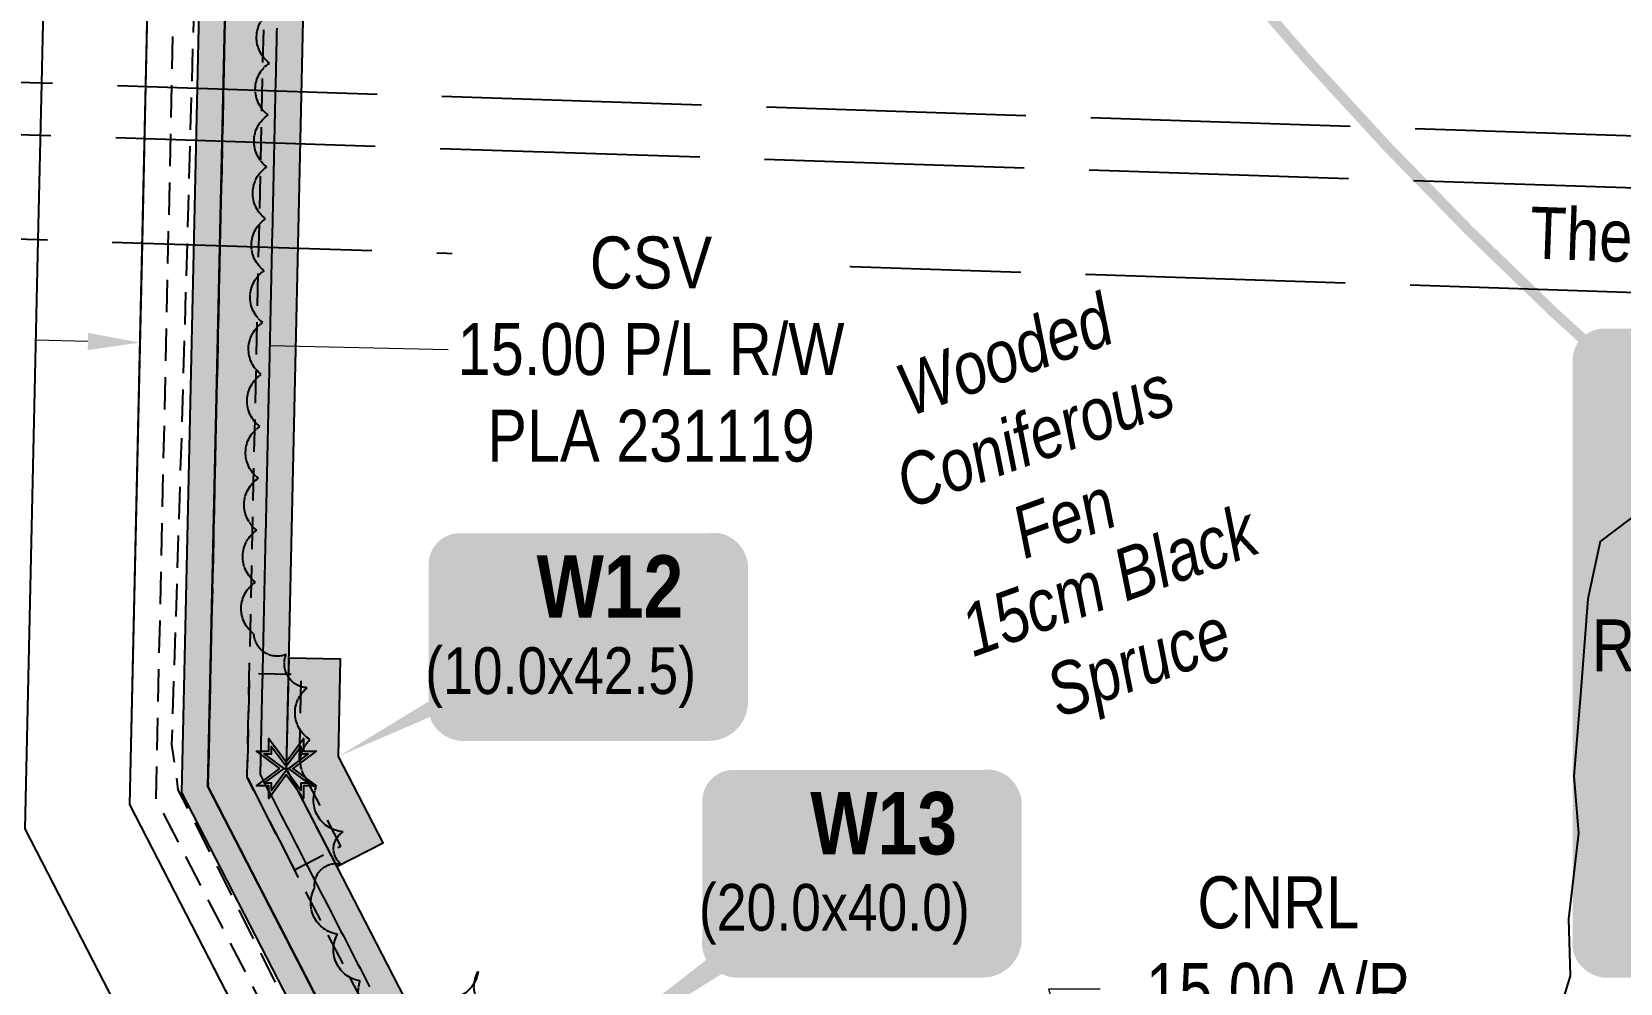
# Model space of a CAD drawing. Extents: x 347027 to 353466, y 6157949 to 6165050.
# Drawn here: x 348983.9 to 349289.8, y 6161533.5 to 6161716.8 of the extents above; entities that cross this region are included whole.
import ezdxf

# ---------------------------------------------------------------- set-up
doc = ezdxf.new("R2010")
doc.units = 0
doc.header["$LTSCALE"] = 5
doc.header["$PDSIZE"] = 20
for name, pattern in [('0', [1, 1, 0]), ('DASHDOT2', [5, 2.5, -1.25, 0, -1.25]), ('foc-UNSURVEYED', [12.5, 10, -2.5]), ('HIDDEN2', [1.875, 1.25, -0.625]), ('UG_PIPE', [1.875, 1.25, -0.625])]:
    doc.linetypes.add(name, pattern=pattern)
doc.layers.get('Defpoints').update_dxf_attribs({"color": 9})
for name, color, linetype in [('AS-PIPE-UG', 44, 'UG_PIPE'), ('AS-SURFACE IMPACT', 7, 'Continuous'), ('AS-WILDLIFE', 131, 'DASHDOT2'), ('C-RW', 13, 'Continuous'), ('F-RW', 190, 'Continuous'), ('L-MON', 1, 'Continuous'), ('L-ROAD-T', 7, 'Continuous'), ('L-USEC', 7, 'foc-UNSURVEYED'), ('P-PROPOSED', 10, 'Continuous'), ('P-PROPOSED-H', 21, 'Continuous'), ('P-TEMP-BLOCKS', 250, 'Continuous'), ('P-TEMP-H', 41, 'Continuous'), ('P-TEMP_WORKSPACE', 46, 'Continuous'), ('P-WORKAREA', 113, 'Continuous'), ('P-WORKAREA-H', 111, 'Continuous'), ('T-BUSH', 110, '0'), ('T-BUSH-T', 110, 'Continuous'), ('T-EXISTING TFA', 220, 'HIDDEN2'), ('WETLAND', 143, 'Continuous'), ('WETLAND-T', 146, 'Continuous')]:
    doc.layers.add(name, color=color, linetype=linetype)
doc.layers.add('C-RW-T', color=13, linetype='Continuous', lineweight=9)
doc.layers.add('F-RW-T', color=190, linetype='Continuous', lineweight=9)
doc.styles.add('100L', font='ARIALN.TTF', dxfattribs={"height": 11})
doc.styles.add('80', font='ARIALN.TTF', dxfattribs={"height": 10})
doc.styles.add('80CG', font='ARIALN.TTF', dxfattribs={"height": 10})
doc.styles.add('80L', font='ARIALN.TTF', dxfattribs={"height": 10})
doc.styles.add('BOLD', font='ARIALNB.TTF')
doc.dimstyles.new('Compass 5 000', dxfattribs={"dimscale": 5, "dimtxt": 9, "dimasz": 2, "dimexe": 0.2, "dimexo": 0.0625, "dimgap": 0.5, "dimtad": 0, "dimtih": 1, "dimtoh": 1, "dimzin": 0, "dimdsep": 46, "dimtxsty": '80CG', "dimcen": 0.1, "dimse1": 1, "dimse2": 1, "dimclrd": 256, "dimclrt": 256, "dimaunit": 1, "dimadec": 4, "dimazin": 0, "dimtfac": 0.06, "dimtofl": 0, "dimtmove": 0, "dimatfit": 1, "dimfxl": 0.2, "dimtolj": 1, "dimtzin": 0, "dimlwd": -1, "dimarcsym": 0})

# ---------------------------------------------------------------- blocks, each defined once
blk = doc.blocks.new('*U48')
h = blk.add_hatch(color=255)
edge = h.paths.add_edge_path()
edge.add_line((-159, -62.5), (159, -62.5))
edge.add_arc((159, -56.5), 6, 270, 360)
edge.add_line((165, -56.5), (165, 55))
edge.add_arc((159, 55), 6, 0, 90)
edge.add_line((159, 61), (-159, 61))
edge.add_arc((-159, 55), 6, 90, 180)
edge.add_line((-165, 55), (-165, -56.5))
edge.add_arc((-159, -56.5), 6, 180, 270)
at = {"color": 44, "flags": 128}
blk.add_lwpolyline([(-159, -62.5, 3, 3, 0), (159, -62.5, 3, 3, 0.414213562373095), (165, -56.5, 3, 3, 0), (165, 55, 3, 0, 0.414213562373095), (159, 61, 0, 0, 0), (-159, 61, 0, 0, 0.414213562373095), (-165, 55, 0, 0, 0), (-165, -56.5, 0, 3, 0.414213562373095)], format="xyseb", close=True, dxfattribs=at)
at = {"color": 44, "style": '80'}
blk.add_attdef('ENTER_TEXT_001', (-35.98567530695772, -4.996589358799454), '', height=10, dxfattribs=at)
blk = doc.blocks.new('*D125')
at = {"layer": 'C-RW-T', "transparency": 16777216}
for p, q in [((348994.7676153802, 6161657.138830805), (348984.7700725129, 6161657.360498614)), ((349029.7553413189, 6161656.363074939), (349064.0948375261, 6161655.601691771))]:
    blk.add_line(p, q, dxfattribs=at)
for points in [[(348994.8045600149, 6161658.80508795), (348994.7306707455, 6161655.47257366), (349004.7651582474, 6161656.917162997)], [(349029.7922859536, 6161658.029332084), (349029.7183966842, 6161654.696817794), (349019.7577984516, 6161656.584742747)]]:
    blk.add_solid(points, dxfattribs=at)
at = {"layer": 'Defpoints', "color": 0, "transparency": 16777216}
for p in [(349004.7187047798, 6161654.822043559), (349019.711344984, 6161654.489623308), (349019.7577984516, 6161656.584742747)]:
    blk.add_point(p, dxfattribs=at)
at = {"layer": 'C-RW-T', "transparency": 16777216, "insert": (349103.1807856844, 6161655.601691771), "char_height": 10, "attachment_point": 5, "style": '80CG', "bg_fill": 3, "box_fill_scale": 1.1, "bg_fill_color": 256, "bg_fill_true_color": 13158600, "bg_fill_transparency": 0}
blk.add_mtext('\\A1;CSV\\P15.00 P/L R/W\\PPLA 231119', dxfattribs=at)
blk = doc.blocks.new('*D88')
at = {"layer": 'Defpoints', "color": 0, "transparency": 16777216}
for p in [(349201.270177945, 6161467.159230004), (349129.0353190536, 6161443.25153946), (349133.7471141147, 6161429.015289801)]:
    blk.add_point(p, dxfattribs=at)
at = {"layer": 'F-RW-T', "transparency": 16777216}
for p, q in [((349189.6807481656, 6161532.389680049), (349179.6807481651, 6161532.389680048)), ((349179.6807481651, 6161532.389680048), (349194.9859942195, 6161486.146305474)), ((349198.1280860822, 6161476.652767739), (349194.9859942195, 6161486.146305474)), ((349209.1240648688, 6161443.42944261), (349212.2661567316, 6161433.935904875))]:
    blk.add_line(p, q, dxfattribs=at)
for points in [[(349199.7103423714, 6161477.176449716), (349196.5458297934, 6161476.129085762), (349201.270177945, 6161467.159230004)], [(349210.706321158, 6161443.953124586), (349207.54180858, 6161442.905760633), (349205.9819730062, 6161452.922980345)]]:
    blk.add_solid(points, dxfattribs=at)
at = {"layer": 'F-RW-T', "transparency": 16777216, "insert": (349223.964513513, 6161532.389680048), "char_height": 10, "attachment_point": 5, "style": '80CG'}
blk.add_mtext('\\A1;CNRL\\P15.00 A/R\\PMSL 001677', dxfattribs=at)
blk = doc.blocks.new('TEMP')
h = blk.add_hatch(color=255)
h.dxf.hatch_style = 1
h.paths.add_polyline_path([(-1.152061661774314, -0.6656854195645793), (-0.6656854224511335, -0.6656854195645793), (-0.6656854224511335, -1.152061655686339), (-5.273250724968648e-10, -0.2514284436956588), (0.6656854183820542, -1.152061663420682), (0.6656854183820542, -0.6656854208922597), (1.152061656810019, -0.6656854053035205), (0.2514284429676993, 5.273252945414697e-10), (1.152061671303363, 0.6656854258011663), (0.6656854287749412, 0.6656854258011663), (0.6656854131859291, 1.152061664229041), (-5.274159997625816e-10, 0.2514284397220762), (-0.6656854269836912, 1.152061669657269), (-0.6656854269836914, 0.6656854303339059), (-1.152061663105633, 0.665685430333906), (-0.2514284404497632, 5.273249614745623e-10)])
h = blk.add_hatch(color=1)
h.dxf.hatch_style = 1
h.paths.add_polyline_path([(-0.06148754561550518, -3.245802793205854e-09), (0.5656854183820542, -0.8485281365719857), (0.5656854183820542, -0.3566277553978557), (1.665334536937735e-16, 0.06148754561552533), (-0.8485281349258001, -0.5656854195645793), (-0.3566277640338187, -0.5656854195645793), (0.06148754642195797, -3.245822666197995e-09), (-0.5656854269836911, 0.8485281428085727), (-0.5656854269836913, 0.3566277719165035), (-2.320366121466577e-14, -0.06148754642194038), (0.8485281444547581, 0.5656854258011663), (0.3566277632805105, 0.5656854258011663)])
at = {"color": 1}
for p, q in [((-0.0831890328488953, 0), (0.08318903393992515, 0)), ((0, 0.08318903069412045), (0, -0.08318903609469999))]:
    blk.add_line(p, q, dxfattribs=at)
at = {"color": 255, "flags": 128}
blk.add_lwpolyline([(-0.251428440449763, 5.273250280879439e-10), (-1.152061663105633, 0.665685430333906), (-0.6656854269836914, 0.665685430333906), (-0.6656854269836914, 1.152061669657269), (-5.274159775581211e-10, 0.2514284397220763), (0.6656854131859291, 1.152061664229041), (0.6656854287749412, 0.6656854258011663), (1.152061671303363, 0.6656854258011663), (0.2514284429676991, 5.273250280879439e-10), (1.152061656810019, -0.6656854053035204), (0.6656854183820542, -0.6656854208922596), (0.6656854183820542, -1.152061663420682), (-5.273250280879439e-10, -0.2514284436956586), (-0.6656854224511335, -1.152061655686339), (-0.6656854224511335, -0.6656854195645793), (-1.152061661774314, -0.6656854195645793)], close=True, dxfattribs=at)
at = {"color": 1, "flags": 128}
blk.add_lwpolyline([(-0.0831890328488953, 0), (-0.8485281394583581, 0.565685430333906), (-0.5656854269836913, 0.565685430333906), (-0.5656854269836913, 0.8485281428085728), (0, 0.08318903069412045), (0.565685422914612, 0.8485281473411306), (0.5656854319800914, 0.5656854258011663), (0.8485281444547582, 0.5656854258011663), (0.08318903393992515, 0), (0.8485281399220185, -0.5656854150320214), (0.5656854183820542, -0.5656854240973189), (0.5656854183820542, -0.8485281365719857), (0, -0.08318903609469999), (-0.5656854224511335, -0.8485281320390641), (-0.5656854224511335, -0.5656854195645792), (-0.8485281349258003, -0.5656854195645792)], close=True, dxfattribs=at)
blk = doc.blocks.new('*U178')
h = blk.add_hatch(color=191)
edge = h.paths.add_edge_path()
edge.add_line((-23.99999999999998, -20), (23.99999999999998, -20))
edge.add_arc((23.99999999999998, -14), 6, 270, 360)
edge.add_line((29.99999999999998, -14), (29.99999999999998, 12.5))
edge.add_arc((23.99999999999998, 12.5), 6, 0, 90)
edge.add_line((23.99999999999998, 18.5), (-23.99999999999998, 18.5))
edge.add_arc((-23.99999999999998, 12.5), 6, 90, 180)
edge.add_line((-29.99999999999998, 12.5), (-29.99999999999998, -14))
edge.add_arc((-23.99999999999998, -14), 6, 180, 270)
at = {"color": 250, "flags": 128}
blk.add_lwpolyline([(-23.99999999999998, -20, 3, 3, 0), (23.99999999999998, -20, 3, 3, 0.414213562373095), (29.99999999999998, -14, 3, 3, 0), (29.99999999999998, 12.5, 3, 0, 0.414213562373095), (23.99999999999998, 18.5, 0, 0, 0), (-23.99999999999998, 18.5, 0, 0, 0.414213562373095), (-29.99999999999998, 12.5, 0, 0, 0), (-29.99999999999998, -14, 0, 3, 0.414213562373095)], format="xyseb", close=True, dxfattribs=at)
at = {"flags": 128}
blk.add_lwpolyline([(-47.37013060667724, -24.49918379050174, 0, 7.499999999999998, 0), (-3.398394867633905e-15, 0, 0, 0, 0)], format="xyseb", dxfattribs=at)
at = {"color": 250}
for tag, p, height, style in [('TEMP_AREA_W1_001', (-9.212824010914055, 2.244292974654144), 12, 'BOLD'), ('ENTER_TEXT_001', (-30.65893587994544, -12.47010782646594), 9, '80')]:
    blk.add_attdef(tag, p, '', height=height, dxfattribs=dict(at, style=style))
blk = doc.blocks.new('*U182')
h = blk.add_hatch(color=191)
edge = h.paths.add_edge_path()
edge.add_line((-23.99999999999998, -20), (23.99999999999998, -20))
edge.add_arc((23.99999999999998, -14), 6, 270, 360)
edge.add_line((29.99999999999998, -14), (29.99999999999998, 12.5))
edge.add_arc((23.99999999999998, 12.5), 6, 0, 90)
edge.add_line((23.99999999999998, 18.5), (-23.99999999999998, 18.5))
edge.add_arc((-23.99999999999998, 12.5), 6, 90, 180)
edge.add_line((-29.99999999999998, 12.5), (-29.99999999999998, -14))
edge.add_arc((-23.99999999999998, -14), 6, 180, 270)
at = {"color": 250, "flags": 128}
blk.add_lwpolyline([(-23.99999999999998, -20, 3, 3, 0), (23.99999999999998, -20, 3, 3, 0.414213562373095), (29.99999999999998, -14, 3, 3, 0), (29.99999999999998, 12.5, 3, 0, 0.414213562373095), (23.99999999999998, 18.5, 0, 0, 0), (-23.99999999999998, 18.5, 0, 0, 0.414213562373095), (-29.99999999999998, 12.5, 0, 0, 0), (-29.99999999999998, -14, 0, 3, 0.414213562373095)], format="xyseb", close=True, dxfattribs=at)
at = {"flags": 128}
blk.add_lwpolyline([(-58.46259440108387, -40.88391899147411, 0, 7.5, 0), (-3.398394867633905e-15, 0, 0, 0, 0)], format="xyseb", dxfattribs=at)
at = {"color": 250}
for tag, p, height, style in [('TEMP_AREA_W1_001', (-9.212824010914055, 2.244292974654144), 12, 'BOLD'), ('ENTER_TEXT_001', (-30.65893587994544, -12.47010782646594), 9, '80')]:
    blk.add_attdef(tag, p, '', height=height, dxfattribs=dict(at, style=style))

msp = doc.modelspace()

# ---------------------------------------------------------------- hatches: boundary and pattern name
at = {"layer": 'P-PROPOSED-H'}
h = msp.add_hatch(color=256, dxfattribs=at)
h.dxf.hatch_style = 1
h.paths.add_polyline_path([(349071.587695059, 6164537.693803868), (349086.5746355743, 6164537.17075627), (349067.3144586891, 6163985.306783213), (349085.0049456167, 6163919.000198466), (349074.3566629408, 6163607.537617608), (349069.582327014, 6163389.633695203), (349063.6566722145, 6163274.078215285), (349041.7106052457, 6163211.970695144), (349031.0910271434, 6162819.545426222), (349019.0534180521, 6162769.819122177), (349000.8498970688, 6162239.091058022), (348984.9625655333, 6162181.487504966), (349042.7849328308, 6162018.631527645), (349032.9464864926, 6161574.903176269), (349373.228227902, 6160914.37665403), (349533.9405277448, 6160881.02046957), (349622.6700173278, 6160762.61233374), (349747.6093361881, 6160761.904847627), (349747.7773915372, 6160766.902751134), (350146.77323472, 6160764.643382159), (350196.8484843011, 6160654.93929763), (350246.790137143, 6160654.570828808), (350406.6903704909, 6160304.186531629), (350602.1086272931, 6159876.002857098), (350612.6910618935, 6159864.848841377), (350870.1686735692, 6159300.713873299), (351063.1367612949, 6158877.919653248), (351095.8119970816, 6158809.659540432), (351136.6409825057, 6158724.365859018), (351202.1481676832, 6158592.506011025), (351209.7571143057, 6158577.189911848), (351214.2627771116, 6158567.998789966), (351285.680249643, 6158421.816395603), (351300.1828606416, 6158379.243327934), (351284.1610391886, 6158379.770350928), (351271.7905518177, 6158416.084473681), (351212.9108076521, 6158501.531053242), (351199.1800899486, 6158531.604950845), (351197.2291419685, 6158568.702100986), (351081.0212805421, 6158802.617681446), (350856.5263645708, 6159294.487368405), (350600.0885455082, 6159856.344144729), (350589.5060120554, 6159867.498264637), (350393.2550281776, 6160298.065572136), (350237.2614434671, 6160639.64465848), (350187.1525607621, 6160640.014361119), (350137.3887336256, 6160749.700218019), (349762.2749178325, 6160751.824351717), (349762.1068624835, 6160746.826448208), (349615.1363145442, 6160747.658689192), (349525.3405479364, 6160867.489755275), (349363.1742917508, 6160901.147711511), (349017.8696029966, 6161571.42436), (349027.7314903134, 6162016.209933873), (348969.2504004297, 6162180.921195151), (348985.9232811548, 6162241.372956179), (349004.1185802231, 6162771.861308414), (349016.1432954881, 6162821.534349201), (349026.7839568465, 6163214.738707689), (349048.7918134996, 6163277.021093057), (349054.5946778007, 6163390.182050271), (349059.366211367, 6163607.958071046), (349069.9415333659, 6163917.286549954), (349052.2496410448, 6163983.598402325), (349071.587695059, 6164537.693803868), (349086.5746355743, 6164537.17075627)])
at = {"layer": 'P-TEMP-H'}
h = msp.add_hatch(color=256, dxfattribs=at)
h.dxf.hatch_style = 1
h.paths.add_polyline_path([(349042.6871289742, 6161555.995453873), (349051.5744847828, 6161560.573929997), (349042.9977421568, 6161577.222387113), (349043.412744463, 6161595.939599444), (349033.4178244509, 6161596.161209093), (349032.9464864926, 6161574.903176269)])
at = {"layer": 'P-WORKAREA-H'}
h = msp.add_hatch(color=256, dxfattribs=at)
h.dxf.hatch_style = 1
h.paths.add_polyline_path([(348989.2185556109, 6162337.447481253), (348985.9232811548, 6162241.372956179), (348969.2504004297, 6162180.921195151), (349027.7314903134, 6162016.209933873), (349017.8696029966, 6161571.42436), (349092.7871716234, 6161426.00062714), (349089.2905240802, 6161421.873092764), (349012.8439751649, 6161570.264754578), (349022.7136761408, 6162015.40273595), (348964.0130120622, 6162180.732425215), (348980.9477425163, 6162242.133588901), (348984.2228050766, 6162337.618831246)])

# ---------------------------------------------------------------- linework, layer by layer
at = {"layer": 'AS-PIPE-UG', "flags": 128}
msp.add_lwpolyline([(350606.233, 6159822.138999992), (350581.856, 6159876.102999992), (350566.294, 6159911.062999992), (350525.4850000005, 6160000.319), (350489.2420000006, 6160081.674999991), (350451.621, 6160162.818999992), (350393.162, 6160290.906999991), (350342.291, 6160403.922999992), (350307.912, 6160478.514), (350271.854, 6160556.686999992), (350225.734, 6160657.228), (350183.694, 6160750.234999992), (350178.989, 6160760.652999992), (350176.652, 6160765.131), (350174.165, 6160767.083999991), (350169.1490000005, 6160767.253), (350159.0260000005, 6160766.920999992), (350131.252, 6160766.155999992), (350038.4340000005, 6160766.883999991), (349962.199, 6160767.153), (349911.572, 6160767.318999992), (349821.1110000005, 6160768.301), (349768.2050000005, 6160768.169999992), (349704.173, 6160766.323999992), (349645.277, 6160766.557), (349615.536, 6160766.893999992), (349602.678, 6160766.994999992), (349595.3540000005, 6160767.123), (349591.057, 6160767.234999992), (349585.535, 6160768.047999992), (349582.122, 6160772.777), (349574.9050000006, 6160783.174999991), (349560.098, 6160802.907999991), (349541.923, 6160826.231999991), (349527.078, 6160845.882999992), (349522.007, 6160852.698999992), (349517.984, 6160857.477999992), (349509.628, 6160859.382999992), (349501.7530000005, 6160861.327999991), (349458.035, 6160870.268999992), (349397.6890000005, 6160882.357999992), (349372.382, 6160887.910999992), (349363.03, 6160889.733999992), (349359.052, 6160890.460999992), (349355.841, 6160893.737999992), (349350.972, 6160902.951999991), (349326.169, 6160951.044999992), (349297.167, 6161008.624999992), (349263.323, 6161077.611999991), (349237.2730000005, 6161132.677999992), (349206.647, 6161191.519999991), (349124.9440000005, 6161351.368), (349033.7720000005, 6161527.890999991), (349019.97, 6161555.458999991), (349012.1600000005, 6161570.786999991), (349010.9340000005, 6161579.501), (349012.873, 6161640.399), (349016.169, 6161754.346999992), (349018.203, 6161852.354999992), (349019.66, 6161927.098), (349021.134, 6162005.990999992), (349020.773, 6162015.834999992), (349016.857, 6162029.395999991), (348976.2150000005, 6162143.454999992), (348970.748, 6162158.468999991), (348968.334, 6162166.274), (348964.911, 6162175.796999992), (348964.2010000005, 6162182.670999992), (348966.936, 6162196.510999992), (348979.042, 6162236.427), (348979.873, 6162248.389), (348980.402, 6162266.584999992), (348981.091, 6162296.203999992), (348982.412, 6162332.920999992), (348996.6580000005, 6162748.658), (348994.563, 6162773.577), (348996.214, 6162780.968999991), (348998.701, 6162789.866999991), (349000.157, 6162796.316999991), (349009.3010000005, 6162832.047999992), (349010.858, 6162838.706999992), (349012.97, 6162849.729999992), (349016.0520000005, 6162901.997999991), (349018.784, 6163063.770999991), (349022.035, 6163145.950999992), (349025.679, 6163219.386999992), (349026.9250000005, 6163230.185), (349029.0680000006, 6163235.561), (349033.709, 6163247.645999991), (349038.683, 6163261.259999991), (349043.091, 6163274.224), (349044.189, 6163284.381), (349045.101, 6163310.608), (349048.614, 6163392.994999992), (349052.321, 6163534.578), (349055.417, 6163647.464999991), (349059.0340000005, 6163750.987999992), (349061.617, 6163816.330999992), (349060.481, 6163826.641999992), (349058.2310000006, 6163843.243999992), (349056.507, 6163864.629999992), (349059.206, 6163928.426999992), (349055.245, 6163953.173999991), (349047.717, 6163973.030999992), (349047.366, 6163984.450999992), (349047.801, 6164003.502999991), (349048.981, 6164029.196999991), (349049.861, 6164060.915999992), (349053.619, 6164118.509999991), (349056.581, 6164219.829), (349059.451, 6164307.085999992), (349063.279, 6164397.643999992), (349064.376, 6164460.371), (349063.394, 6164486.109999992)], dxfattribs=at)
at = {"layer": 'AS-WILDLIFE', "const_width": 2.000000000000027, "flags": 128}
msp.add_lwpolyline([(349544.5977131407, 6161363.955678031), (349535.6443693381, 6161372.155176975), (349518.8541788104, 6161388.460154056), (349507.8646556664, 6161399.449035915), (349492.0260386041, 6161415.70803711), (349476.6660337841, 6161432.420105792), (349461.7976590255, 6161449.570815031), (349447.4334267315, 6161467.145923392), (349433.585264108, 6161485.130672463), (349420.2650128513, 6161503.50980134), (349407.4838237716, 6161522.267729132), (349395.2526507031, 6161541.388769223), (349383.5815596117, 6161560.856809472), (349372.4804252511, 6161580.655432098), (349362.5376313146, 6161588.364171089), (349328.3433831598, 6161618.655925839), (349310.7758005632, 6161632.861341044), (349293.6351089098, 6161647.579241847), (349276.9363842575, 6161662.79666099), (349260.6943058227, 6161678.50051963), (349244.9228705803, 6161694.67711914), (349229.6359928623, 6161711.312158528), (349214.8467875423, 6161728.3913137), (349200.5681898094, 6161745.899555302), (349186.8128379318, 6161763.821745371), (349177.8218251116, 6161775.809377995), (349163.7039176921, 6161795.233345098), (349150.1754340508, 6161815.072368812), (349137.2486905293, 6161835.308601554), (349124.9353183452, 6161855.923675882), (349113.2463491405, 6161876.899207132), (349102.1922351242, 6161898.21609379), (349091.7831287283, 6161919.855225719), (349082.0282916409, 6161941.797167052), (349072.9366002361, 6161964.021970753), (349064.5161285622, 6161986.509766662), (349056.7745653459, 6162009.240173405), (349049.7187998697, 6162032.192786674), (349043.3553332251, 6162055.346790836), (349037.6897642291, 6162078.681444177), (349032.7273006403, 6162102.175693791), (349028.4723594023, 6162125.808163871), (349027.8279648761, 6162130.127091514)], dxfattribs=at)
at = {"layer": 'C-RW', "flags": 128}
for points in [[(348989.1834832055, 6162773.903530117), (348970.9964061958, 6162243.654893953), (348953.5379626496, 6162180.354875516), (349012.677786549, 6162013.788298088), (349002.7924578478, 6161567.94548337), (349353.1201811186, 6160887.918539408), (349516.743799473, 6160853.958104514), (349585.091920399, 6160762.825124894), (349747.6093361881, 6160761.90484763), (349747.7773915372, 6160766.902751138), (350163.3191379512, 6160764.549688705)], [(350175.6855471761, 6160774.477372495), (349592.6219880828, 6160777.779050288), (349525.3405479362, 6160867.489755278), (349363.1742917508, 6160901.147711511), (349017.8696029963, 6161571.424360003), (349027.7314903131, 6162016.209933877), (348969.2504004297, 6162180.921195155), (348985.9232811545, 6162241.372956187), (349004.1185802228, 6162771.861308421)]]:
    msp.add_lwpolyline(points, dxfattribs=at)
at = {"layer": 'F-RW'}
msp.add_lwpolyline([(349254.2538712015, 6161036.144657493), (349075.734200539, 6161382.670836379), (349068.3024252277, 6161397.097649713), (348982.6897777744, 6161563.30695296), (348985.2043100758, 6161676.708427248), (348985.8730576659, 6161706.86981585), (348992.6062529151, 6162010.559481588), (348947.3652375838, 6162137.98129019), (348949.2339543813, 6162192.477061199), (349012.677786549, 6162013.788298088), (349005.8580992286, 6161706.20673683), (349005.189011824, 6161676.044662767), (349002.7924578483, 6161567.94548337), (349082.2896197254, 6161413.608581319), (349089.721010427, 6161399.181805408), (349270.3944736563, 6161048.471464706)], dxfattribs=at)
at = {"layer": 'L-USEC'}
for p, q in [((349737.5488307722, 6161681.986103731), (348932.6059365531, 6161708.62194615)), ((349737.2160996569, 6161671.930872795), (348932.2973325669, 6161698.565916848)), ((349736.5509548431, 6161651.830003299), (348931.6080606245, 6161678.465845766))]:
    msp.add_line(p, q, dxfattribs=at)
at = {"layer": 'P-TEMP_WORKSPACE', "flags": 128}
msp.add_lwpolyline([(349042.6871289742, 6161555.995453873), (349051.5744847828, 6161560.573929997), (349042.9977421568, 6161577.222387113), (349043.412744463, 6161595.939599444), (349033.4178244509, 6161596.161209093), (349032.9464864926, 6161574.903176269)], close=True, dxfattribs=at)
at = {"layer": 'P-WORKAREA', "flags": 128}
msp.add_lwpolyline([(348989.2185556109, 6162337.447481253), (348985.9232811548, 6162241.372956179), (348969.2504004297, 6162180.921195151), (349027.7314903134, 6162016.209933873), (349017.8696029966, 6161571.42436), (349092.7871716234, 6161426.00062714), (349089.2905240802, 6161421.873092764), (349012.8439751649, 6161570.264754578), (349022.7136761408, 6162015.40273595), (348964.0130120622, 6162180.732425215), (348980.9477425163, 6162242.133588901), (348984.2228050766, 6162337.618831246)], close=True, dxfattribs=at)
at = {"layer": 'T-BUSH', "flags": 128}
msp.add_lwpolyline([(349149.4172339831, 6161452.197633232, -0.52056705), (349139.911789877, 6161449.091746509, -0.52056705), (349130.4063457699, 6161445.985859786, -0.52056705), (349120.9009016633, 6161442.879973063, -0.52056705), (349113.9187203883, 6161446.310744601, -0.52056705), (349108.9655902192, 6161454.997890365, -0.52056705), (349104.0124600502, 6161463.685036129, -0.52056705), (349099.5452339428, 6161472.623445991, -0.52056705), (349095.3195016708, 6161481.686733839, -0.52056705), (349091.0937693989, 6161490.750021696, -0.52056705), (349086.868037127, 6161499.813309552, -0.52056705), (349082.6423048555, 6161508.876597408, -0.52056705), (349078.416572583, 6161517.939885264, -0.52056705), (349074.1908403111, 6161527.003173121, -0.52056705), (349069.8677178454, 6161535.780937482, -0.52056705), (349060.9843090594, 6161531.18909162, -0.52056705), (349052.1009002739, 6161526.597245767, -0.52056705), (349047.1876457387, 6161533.972667644, -0.52056705), (349042.810389575, 6161542.963753701, -0.52056705), (349038.4331334115, 6161551.954839766, -0.52056705), (349043.4896288511, 6161556.489812702, -0.52056705), (349043.8931065788, 6161562.717247807, -0.52056705), (349038.7211990851, 6161571.275949396, -0.52056705), (349037.518150659, 6161580.458304202, -0.52056705), (349036.9858122104, 6161590.444124938, -0.52056705), (349032.9408484689, 6161596.8668355, -0.52056705), (349026.7338040511, 6161600.795592992, -0.52056705), (349027.0164278899, 6161610.791598381, -0.52056705), (349027.2990517286, 6161620.787603781, -0.52056705), (349027.5816755673, 6161630.783609163, -0.52056705), (349027.864299406, 6161640.779614553, -0.52056705), (349028.1469232447, 6161650.775619952, -0.52056705), (349028.4295470839, 6161660.771625334, -0.52056705), (349028.7121709226, 6161670.767630724, -0.52056705), (349028.968581586, 6161680.764330489, -0.52056705), (349029.2155607105, 6161690.761280089, -0.52056705), (349029.4625398339, 6161700.758229689, -0.52056705), (349029.7095189578, 6161710.755179298, -0.52056705), (349029.9564980818, 6161720.75212889, -0.52056705), (349030.2002704182, 6161730.74914371, -0.52056705), (349030.3599152066, 6161740.747869298, -0.52056705), (349030.5195599951, 6161750.746594894, -0.52056705), (349030.6792047835, 6161760.74532049, -0.52056705), (349030.8388495719, 6161770.744046086, -0.52056705), (349030.9984943604, 6161780.742771681, -0.52056705), (349031.1581391488, 6161790.741497286, -0.52056705), (349031.3177839373, 6161800.740222873, -0.52056705), (349031.4774287257, 6161810.738948469, -0.52056705), (349031.6370735141, 6161820.737674065, -0.52056705), (349031.7967183026, 6161830.736399661, -0.52056705), (349031.956363091, 6161840.735125265, -0.52056705), (349032.1160078789, 6161850.733850853, -0.52056705), (349032.2756526673, 6161860.732576448, -0.52056705), (349032.4352974558, 6161870.731302044, -0.52056705), (349032.7184934092, 6161880.72648994, -0.52056705), (349033.1312378813, 6161890.717968409, -0.52056705), (349033.5439823539, 6161900.709446887, -0.52056705), (349033.9567268255, 6161910.700925347, -0.52056705), (349034.3694712976, 6161920.692403816, -0.52056705), (349034.7822157697, 6161930.683882285, -0.52056705), (349041.4508213979, 6161935.146149637, -0.52056705), (349051.315911294, 6161936.783220598, -0.52056705), (349057.4662619368, 6161941.600336927, -0.52056705), (349057.5628217057, 6161951.599870726, -0.52056705), (349057.6593814756, 6161961.599404526, -0.52056705), (349057.7559412444, 6161971.598938325, -0.52056705), (349057.8525010144, 6161981.598472134, -0.52056705), (349057.9490607833, 6161991.598005925, -0.52056705), (349057.0807075152, 6162000.600258803, -0.52056705), (349047.2059423871, 6162000.315348701, -0.52056705), (349045.6827384603, 6162010.198660374, -0.52056705), (349044.1595345335, 6162020.081972056, -0.52056705), (349042.6363306067, 6162029.965283738, -0.52056705), (349040.6135497107, 6162039.335709133, -0.52056705), (349030.693613605, 6162040.598589832, -0.52056705), (349025.9998074491, 6162048.374761317, -0.52056705), (349022.6174419897, 6162057.785372548, -0.52056705), (349019.2350765293, 6162067.195983787, -0.52056705), (349015.8527110695, 6162076.606595026, -0.52056705), (349012.4703456096, 6162086.017206274, -0.52056705), (349009.0879801503, 6162095.427817505, -0.52056705), (349005.70561469, 6162104.838428744, -0.52056705), (349002.3232492301, 6162114.249039983, -0.52056705), (348998.9408837708, 6162123.659651231, -0.52056705), (348995.5585183104, 6162133.070262462, -0.52056705), (348992.1761528506, 6162142.480873701, -0.52056705), (348988.7937873907, 6162151.89148494, -0.52056705), (348985.4114219314, 6162161.30209618, -0.52056705), (348982.532590396, 6162170.830295998, -0.52056705), (348986.4793053671, 6162179.213760203, -0.52056705), (348991.4826766627, 6162187.43384302, -0.52056705), (348992.2391201439, 6162197.405191638, -0.52056705), (348992.9955636255, 6162207.376540256, -0.52056705), (348993.7520071078, 6162217.347888874, -0.52056705), (348994.508450589, 6162227.319237499, -0.52056705), (348995.2648940706, 6162237.290586109, -0.52056705), (348996.0213375529, 6162247.261934727, -0.52056705), (348996.7777810341, 6162257.233283345, -0.52056705), (348997.5342245157, 6162267.204631963, -0.52056705), (348998.2906679974, 6162277.175980589, -0.52056705), (348999.0471114792, 6162287.147329198, -0.52056705), (348999.8035549613, 6162297.118677816, -0.52056705), (349000.5599984425, 6162307.090026435, -0.52056705), (349001.3164419242, 6162317.061375052, -0.52056705), (349002.0728854064, 6162327.032723678, -0.52056705), (349002.8293288876, 6162337.004072288, -0.52056705), (349003.5857723693, 6162346.975420906, -0.52056705), (349004.3422158515, 6162356.946769523, -0.52056705), (349005.0986593327, 6162366.918118142, -0.52056705), (349005.8551028144, 6162376.889466768, -0.52056705), (349006.6115462961, 6162386.860815377, -0.52056705), (349007.3679897778, 6162396.832163995, -0.52056705), (349008.12443326, 6162406.803512613, -0.52056705), (349008.8808767412, 6162416.774861231, -0.52056705), (349009.6373202229, 6162426.746209857, -0.52056705), (349006.2824501715, 6162434.105038399, -0.52056705), (349000.9451090698, 6162440.317774196, -0.52056705), (349001.3036642253, 6162450.311344047, -0.52056705), (349001.6622193808, 6162460.304913891, -0.52056705), (349002.0207745364, 6162470.298483733, -0.52056705), (349002.3793296919, 6162480.292053567, -0.52056705), (349002.7378848474, 6162490.28562341, -0.52056705), (349003.096440003, 6162500.279193252, -0.52056705), (349003.4549951591, 6162510.272763095, -0.52056705), (349003.8135503146, 6162520.266332937, -0.52056705), (349004.1721054696, 6162530.259902781, -0.52056705), (349004.5306606251, 6162540.253472623, -0.52056705), (349004.8892157807, 6162550.247042466, -0.52056705), (349005.2477709362, 6162560.240612308, -0.52056705), (349005.6063260917, 6162570.234182151, -0.52056705), (349005.9648812473, 6162580.227752002, -0.52056705), (349006.3234364028, 6162590.221321844, -0.52056705), (349006.6819915589, 6162600.214891688, -0.52056705), (349007.0405467144, 6162610.208461522, -0.52056705), (349007.3991018699, 6162620.202031365, -0.52056705), (349007.757657025, 6162630.195601207, -0.52056705), (349008.1162121805, 6162640.18917105, -0.52056705), (349008.474767336, 6162650.182740892, -0.52056705), (349008.8333224916, 6162660.176310735, -0.52056705), (349009.1918776471, 6162670.169880578, -0.52056705), (349009.5504328026, 6162680.163450421, -0.52056705), (349009.9089879582, 6162690.157020263, -0.52056705), (349010.2675431142, 6162700.150590106, -0.52056705), (349010.6260982697, 6162710.144159948, -0.52056705), (349010.9846534248, 6162720.137729799, -0.52056705), (349011.3432085803, 6162730.131299642, -0.52056705), (349016.8590943728, 6162734.188942116, -0.52056705), (349026.8047721008, 6162733.148031683, -0.52056705), (349029.9618926014, 6162740.33571899, -0.52056705), (349030.8300134246, 6162750.297966038, -0.52056705), (349031.6981342484, 6162760.260213085, -0.52056705), (349038.0612941367, 6162762.985938978, -0.52056705)], format="xyb", dxfattribs=at)
at = {"layer": 'T-EXISTING TFA', "flags": 128}
msp.add_lwpolyline([(348949.2344893973, 6162192.475554325), (348949.7016907263, 6162206.099755903), (349017.695687804, 6162014.595510011), (349007.8181692175, 6161569.104942986), (349085.7862666537, 6161417.736575483)], dxfattribs=at)
for points in [[(349025.9891141334, 6161937.626214127), (349017.8696029963, 6161571.424360001), (349045.0043894111, 6161518.752814763), (349051.6699313129, 6161522.186669443), (349025.4081755711, 6161573.163798312), (349033.4854342354, 6161937.460004015)], [(349034.5652544422, 6161555.388761587), (349043.4527728038, 6161559.967301039), (349035.4596054544, 6161575.483039754), (349035.8464960299, 6161592.932371764), (349025.8514025593, 6161593.153985254), (349025.4081755711, 6161573.163798312)]]:
    msp.add_lwpolyline(points, close=True, dxfattribs=at)
at = {"layer": 'WETLAND'}
msp.add_lwpolyline([(349294.3103117799, 6161624.979896802), (349285.959996728, 6161618.644104678), (349283.5356127212, 6161607.603183664), (349282.2178859417, 6161589.889665867), (349280.8650371823, 6161573.394136961), (349281.7901205758, 6161562.449799282), (349279.8282760877, 6161545.936710144), (349280.1443642076, 6161534.974812036), (349277.9191120665, 6161527.596638244)], dxfattribs=at)

# ---------------------------------------------------------------- block references
at = {"layer": 'AS-SURFACE IMPACT'}
ref = msp.add_blockref('*U48', (349445.6418059281, 6161598.599916721), dxfattribs=at)
ref.add_attrib('ENTER_TEXT_004', "RTF's 209842,209843,2313202,  Pembina Pipeline Corporation", (349284.3321197071, 6161593.59650608), dxfattribs={"layer": '0', "color": 44, "height": 10.00000000000003, "style": '80'})
at = {"layer": 'L-MON', "xscale": 4.998775000000008, "yscale": 4.998775000000008, "zscale": 4.998775000000008}
msp.add_blockref('TEMP', (349032.9464864926, 6161574.903176269), dxfattribs=at)
at = {"layer": 'P-TEMP-BLOCKS', "xscale": 0.999755, "yscale": 0.999755, "zscale": 0.999755}
for name, p, values in [('*U178', (349090.3549583632, 6161601.712080294), {'TEMP_AREA_W1_001': 'W12', 'ENTER_TEXT_001': '(10.0x42.5)'}), ('*U182', (349143.0595629755, 6161556.130713127), {'TEMP_AREA_W1_001': 'W13', 'ENTER_TEXT_001': '(20.0x40.0)'})]:
    msp.add_blockref(name, p, dxfattribs=at).add_auto_attribs(values)

# ---------------------------------------------------------------- texts
at = {"layer": 'T-BUSH-T', "insert": (349160.9609764763, 6161605.399612967), "char_height": 9.997550000000016, "attachment_point": 1, "rotation": 19.99999999999998, "style": '100L'}
msp.add_mtext_dynamic_manual_height_columns('\\pi0.91371;{\\fArial Narrow|b0|i1|c0|p34;15cm Black \\P\\pi12.37407;Spruce}', width=59.93733130374113, gutter_width=55.01347830218417, heights=[0], dxfattribs=at)
at = {"layer": 'WETLAND-T', "insert": (349143.0589973054, 6161649.639463712), "char_height": 10.00000000000006, "attachment_point": 1, "rotation": 19.99999999999998, "style": '80L'}
msp.add_mtext_dynamic_manual_height_columns('\\pi6.84397;{\\fArial Narrow|b0|i1|c0|p34;Wooded \\P\\pi0.57521;Coniferous \\P\\pi18.28667;Fen}', width=55.48194232552878, gutter_width=50.01225300198558, heights=[0], dxfattribs=at)

# ---------------------------------------------------------------- dimensions: what is measured, and where the dimension line sits
at = {"layer": 'F-RW-T'}
dim = msp.add_linear_dim(base=(349201.270177945, 6161467.159230004), p1=(349133.7471141143, 6161429.0152898), p2=(349129.0353190533, 6161443.251539459), angle=108.31307970080421, text='CNRL\\P15.00 A/R\\PMSL 001677', dimstyle='Compass 5 000', override={"dimtmove": 1}, dxfattribs=at)
dim.commit()
dim.dimension.update_dxf_attribs({"geometry": '*D88', "text_midpoint": (349197.9201485557, 6161532.389680048), "dimtype": 161})

# ---------------------------------------------------------------- next in the draw order: texts
at = {"layer": 'L-ROAD-T', "insert": (349372.4823919121, 6161679.498835575), "char_height": 9.997550000000016, "width": 199.4985869938612, "attachment_point": 2, "rotation": 357.9252262381223, "style": '80L', "bg_fill": 3, "box_fill_scale": 1, "bg_fill_color": 256, "bg_fill_transparency": 0}
msp.add_mtext('Theoretic Government Road Allowance', dxfattribs=at)

# ---------------------------------------------------------------- next in the draw order: linework, layer by layer
at = {"layer": 'P-PROPOSED', "flags": 128}
for points in [[(350137.3887336256, 6160749.700218019), (349762.2749178325, 6160751.824351717), (349762.1068624835, 6160746.826448208), (349615.1363145442, 6160747.658689192), (349525.3405479364, 6160867.489755275), (349363.1742917508, 6160901.147711511), (349017.8696029966, 6161571.42436), (349027.7314903134, 6162016.209933873), (348969.2504004297, 6162180.921195151), (348985.9232811548, 6162241.372956179), (349004.1185802231, 6162771.861308414)], [(349019.0534180521, 6162769.819122177), (349000.8498970688, 6162239.091058022), (348984.9625655333, 6162181.487504966), (349042.7849328308, 6162018.631527645), (349032.9464864926, 6161574.903176269), (349373.228227902, 6160914.37665403), (349533.9405277448, 6160881.02046957), (349622.6700173278, 6160762.61233374), (349747.6093361881, 6160761.904847627), (349747.7773915372, 6160766.902751134), (350146.77323472, 6160764.643382159)]]:
    msp.add_lwpolyline(points, dxfattribs=at)

# ---------------------------------------------------------------- next in the draw order: dimensions: what is measured, and where the dimension line sits
at = {"layer": 'C-RW-T', "color": 2}
dim = msp.add_linear_dim(base=(349019.7577984516, 6161656.584742747), p1=(349004.7187047799, 6161654.822043559), p2=(349019.711344984, 6161654.489623309), angle=358.72983297929545, text='CSV\\P15.00 P/L R/W\\PPLA 231119', dimstyle='Compass 5 000', override={"dimtfill": 1}, dxfattribs=at)
dim.commit()
dim.dimension.update_dxf_attribs({"geometry": '*D125', "text_midpoint": (349103.1807856844, 6161655.601691771), "dimtype": 161})

# ---------------------------------------------------------------- next in the draw order: linework, layer by layer
at = {"layer": 'P-PROPOSED'}
msp.add_polyline3d([(349031.1083825053, 6161717.446392222, 892.549278019919), (349031.0862560836, 6161716.448458171, 892.5898931136236), (349031.0641296619, 6161715.450524121, 892.6009765398082), (349031.0420032403, 6161714.45259007, 892.6025394341033), (349031.0198768186, 6161713.454656019, 892.6183227072723), (349030.997750397, 6161712.456721968, 892.6696166692876), (349030.9756239753, 6161711.458787917, 892.6842316473726), (349030.9534975537, 6161710.460853866, 892.7036880683095), (349030.931371132, 6161709.462919815, 892.7290492152838), (349030.9092447103, 6161708.464985765, 892.7395343118596), (349030.8871182886, 6161707.467051714, 892.743173318099), (349030.8649918669, 6161706.469117663, 892.7658929801726), (349030.8428654453, 6161705.471183612, 892.7688577729456), (349030.8207390236, 6161704.473249561, 892.7582353567778), (349030.7986126019, 6161703.47531551, 892.7363633064816), (349030.7764861803, 6161702.477381459, 892.7390840271551), (349030.7543597586, 6161701.479447409, 892.7610598658416), (349030.732233337, 6161700.481513358, 892.7660439171835), (349030.7101069153, 6161699.483579307, 892.7466794004201), (349030.6879804936, 6161698.485645255, 892.7085313786799), (349030.6658540719, 6161697.487711204, 892.6758752820231), (349030.6437276503, 6161696.489777153, 892.65313171163), (349030.6216012286, 6161695.491843102, 892.631848427034), (349030.5994748069, 6161694.493909052, 892.6095666081713), (349030.5773483852, 6161693.495975001, 892.6147312544712), (349030.5552219636, 6161692.49804095, 892.6367095630135), (349030.5330955419, 6161691.500106899, 892.6308096445794), (349030.5109691203, 6161690.502172848, 892.6099200909277), (349030.4888426986, 6161689.504238797, 892.5709128818044), (349030.4667162769, 6161688.506304746, 892.505306810236), (349030.4445898553, 6161687.508370696, 892.4651376797921), (349030.4224634336, 6161686.510436645, 892.4829205681921), (349030.4003370119, 6161685.512502594, 892.5292128503091), (349030.3782105902, 6161684.514568543, 892.6092665866595), (349030.3560841686, 6161683.516634492, 892.6690799036179), (349030.3339577469, 6161682.518700441, 892.6962534885578), (349030.3118313252, 6161681.52076639, 892.7808638422656), (349030.2897049036, 6161680.52283234, 892.7676498203541), (349030.2675784819, 6161679.524898288, 892.7343275469319), (349030.2454520602, 6161678.526964237, 892.7455779738789), (349030.2233256386, 6161677.529030186, 892.7339826575567), (349030.2011992169, 6161676.531096135, 892.7185393422619), (349030.1790727952, 6161675.533162084, 892.7121083728707), (349030.1569463736, 6161674.535228034, 892.7036927514918), (349030.1348199519, 6161673.537293983, 892.6934787851769), (349030.1126935302, 6161672.539359932, 892.7306178593612), (349030.0905671085, 6161671.541425881, 892.7270980295896), (349030.0684406869, 6161670.54349183, 892.7744997993179), (349030.0463142652, 6161669.545557779, 892.8325211958161), (349030.0241878435, 6161668.547623728, 892.8492687426102), (349030.0020614219, 6161667.549689678, 892.841189535101), (349029.9799350002, 6161666.551755627, 892.830894202965), (349029.9578085786, 6161665.553821576, 892.7861585938665), (349029.9356821569, 6161664.555887525, 892.7111412190412), (349029.9135557352, 6161663.557953474, 892.6668235968782), (349029.8914293135, 6161662.560019423, 892.5987440612262), (349029.8693028918, 6161661.562085372, 892.5600975398224), (349029.8471764702, 6161660.564151321, 892.584777602638), (349029.8250500485, 6161659.56621727, 892.6043570253339), (349029.8029236268, 6161658.568283219, 892.6279471646299), (349029.7807972052, 6161657.570349168, 892.6695566765809), (349029.7586707835, 6161656.572415117, 892.7243741953697), (349029.7365443619, 6161655.574481066, 892.6990897729478), (349029.7144179402, 6161654.576547015, 892.6823686524289), (349029.6922915185, 6161653.578612965, 892.704952726406), (349029.6701650968, 6161652.580678914, 892.683555111664), (349029.6480386752, 6161651.582744863, 892.6712728766123), (349029.6259122535, 6161650.584810812, 892.6503125990803), (349029.6037858318, 6161649.586876761, 892.6028687587923), (349029.5816594101, 6161648.58894271, 892.5734932524933), (349029.5595329885, 6161647.591008659, 892.5744719108145), (349029.5374065668, 6161646.593074609, 892.6137046082637), (349029.5152801452, 6161645.595140558, 892.6630557636597), (349029.4931537235, 6161644.597206507, 892.6718668210173), (349029.4710273018, 6161643.599272456, 892.6643164003415), (349029.4489008802, 6161642.601338405, 892.6459240826459), (349029.4267744585, 6161641.603404354, 892.6025588919135), (349029.4046480368, 6161640.605470303, 892.6212977771493), (349029.3825216151, 6161639.607536252, 892.6613607626077), (349029.3603951935, 6161638.609602201, 892.6739066771142), (349029.3382687718, 6161637.61166815, 892.6377636971702), (349029.3161423501, 6161636.613734099, 892.5437789277516), (349029.2940159285, 6161635.615800048, 892.4738985702068), (349029.2718895068, 6161634.617865997, 892.4605005633215), (349029.2497630852, 6161633.619931947, 892.4498729225187), (349029.2276366635, 6161632.621997896, 892.4422854178058), (349029.2055102418, 6161631.624063845, 892.423458921419), (349029.1833838201, 6161630.626129794, 892.3742832810783), (349029.1612573985, 6161629.628195743, 892.3608987278784), (349029.1391309768, 6161628.630261692, 892.3861644530426), (349029.1170045551, 6161627.632327641, 892.4681224734536), (349029.0948781334, 6161626.634393591, 892.5344708906981), (349029.0727517118, 6161625.63645954, 892.5633666398103), (349029.0506252901, 6161624.638525489, 892.569507882807), (349029.0284988685, 6161623.640591438, 892.5406677552572), (349029.0063724468, 6161622.642657387, 892.5660080718123), (349028.9842460251, 6161621.644723335, 892.5753503539112), (349028.9621196035, 6161620.646789284, 892.5914138480115), (349028.9399931818, 6161619.648855234, 892.5201864811813), (349028.9178667601, 6161618.650921183, 892.4233529774592), (349028.8957403384, 6161617.652987132, 892.3770525474133), (349028.8736139167, 6161616.655053081, 892.410857911573), (349028.8514874951, 6161615.65711903, 892.369383542142), (349028.8293610734, 6161614.659184979, 892.317253702672), (349028.8072346518, 6161613.661250928, 892.3029520225133), (349028.7851082301, 6161612.663316878, 892.295990992131), (349028.7629818085, 6161611.665382827, 892.2647719751657), (349028.7408553868, 6161610.667448776, 892.2154790041936), (349028.7187289651, 6161609.669514725, 892.1557158905044), (349028.6966025434, 6161608.671580674, 892.141446719796), (349028.6744761217, 6161607.673646623, 892.2105898404081), (349028.6523497001, 6161606.675712572, 892.337770798016), (349028.6302232784, 6161605.677778522, 892.4513957842619), (349028.6080968567, 6161604.679844471, 892.5157263465426), (349028.5859704351, 6161603.68191042, 892.508656005643), (349028.5638440134, 6161602.683976368, 892.4725272773346), (349028.5417175918, 6161601.686042317, 892.4283538482713), (349028.5195911701, 6161600.688108266, 892.3913912529199), (349028.4974647484, 6161599.690174215, 892.3611976790409), (349028.4753383267, 6161598.692240165, 892.3428768761946), (349028.4532119051, 6161597.694306114, 892.3479679673312), (349028.4310854834, 6161596.696372063, 892.359596001811), (349028.4089590617, 6161595.698438012, 892.3493352146693), (349028.38683264, 6161594.700503961, 892.3158779565017), (349028.3647062184, 6161593.70256991, 892.3423768022387), (349028.3425797967, 6161592.704635859, 892.4173301164864), (349028.3204533751, 6161591.706701809, 892.5143450950998), (349028.2983269534, 6161590.708767758, 892.6128549501591), (349028.2762005317, 6161589.710833707, 892.6421038964863), (349028.2540741101, 6161588.712899656, 892.6368431839844), (349028.2319476884, 6161587.714965605, 892.6254104429867), (349028.2098212667, 6161586.717031554, 892.6037933753798), (349028.187694845, 6161585.719097503, 892.5688783737733), (349028.1655684234, 6161584.721163453, 892.5284507571725), (349028.1434420017, 6161583.723229402, 892.4781631248904), (349028.12131558, 6161582.72529535, 892.3970705355546), (349028.0991891584, 6161581.727361299, 892.3946998288466), (349028.0770627367, 6161580.729427248, 892.4119870572163), (349028.054936315, 6161579.731493197, 892.3810563399691), (349028.0328098934, 6161578.733559147, 892.3404325043323), (349028.0106834717, 6161577.735625096, 892.3201300285691), (349027.98855705, 6161576.737691045, 892.2885874121562), (349027.9664306284, 6161575.739756994, 892.2656211722262), (349027.9443042067, 6161574.741822943, 892.2482611405662), (349027.922177785, 6161573.743888892, 892.2451160912428), (349028.3799461405, 6161572.855295595, 892.2636133215894), (349028.837714496, 6161571.966702297, 892.2667666575478), (349029.2954828514, 6161571.078109001, 892.2718690736272), (349029.7532512069, 6161570.189515703, 892.2933181945037), (349030.2110195624, 6161569.300922406, 892.2918701877139), (349030.6687879179, 6161568.412329108, 892.3005221714332), (349031.1265562734, 6161567.523735811, 892.2936762764209), (349031.5843246289, 6161566.635142514, 892.2698467638594), (349032.0420929844, 6161565.746549217, 892.2262763277765), (349032.4998613399, 6161564.85795592, 892.1598813886455), (349032.9576296954, 6161563.969362622, 892.1385999206441), (349033.4153980509, 6161563.080769325, 892.1774985672068), (349033.8731664063, 6161562.192176027, 892.2221994986451), (349034.3309347618, 6161561.303582731, 892.2010942516758), (349034.7887031173, 6161560.414989433, 892.1757010911721), (349035.2464714728, 6161559.526396136, 892.2039842103377), (349035.7042398283, 6161558.637802838, 892.2617299008956), (349036.1620081837, 6161557.749209541, 892.2800553483282), (349036.6197765392, 6161556.860616244, 892.2767066941866), (349037.0775448947, 6161555.972022947, 892.2783665216903), (349037.5353132502, 6161555.083429649, 892.2971381709865), (349037.9930816057, 6161554.194836352, 892.3334021817452), (349038.4508499612, 6161553.306243055, 892.3717997789712), (349038.9086183166, 6161552.417649758, 892.3306378528508), (349039.3663866721, 6161551.529056461, 892.379411146338), (349039.8241550276, 6161550.640463163, 892.3726904667473), (349040.2819233831, 6161549.751869866, 892.3551149186546), (349040.7396917386, 6161548.863276568, 892.3319214325634), (349041.1974600941, 6161547.974683272, 892.3028002221266), (349041.6552284496, 6161547.086089974, 892.2984159417433), (349042.1129968051, 6161546.197496677, 892.2793312003274), (349042.5707651605, 6161545.308903379, 892.2894554880429), (349043.028533516, 6161544.420310082, 892.2986603270185), (349043.4863018715, 6161543.531716784, 892.3105574067928), (349043.944070227, 6161542.643123488, 892.2922684656139), (349044.4018385825, 6161541.75453019, 892.3035549776142), (349044.859606938, 6161540.865936893, 892.3076019738829), (349045.3173752935, 6161539.977343596, 892.2294479869452), (349045.7751436489, 6161539.088750298, 892.1792653232429), (349046.2329120044, 6161538.200157002, 892.175545283089), (349046.6906803599, 6161537.311563704, 892.204432416343), (349047.1484487154, 6161536.422970407, 892.2444585804383), (349047.6062170709, 6161535.534377109, 892.2268465251484), (349048.0639854263, 6161534.645783812, 892.19657955361), (349048.5217537818, 6161533.757190515, 892.1817578620539), (349048.9795221373, 6161532.868597218, 892.1928976906586)], dxfattribs=at)

doc.saveas('drawing.dxf')
